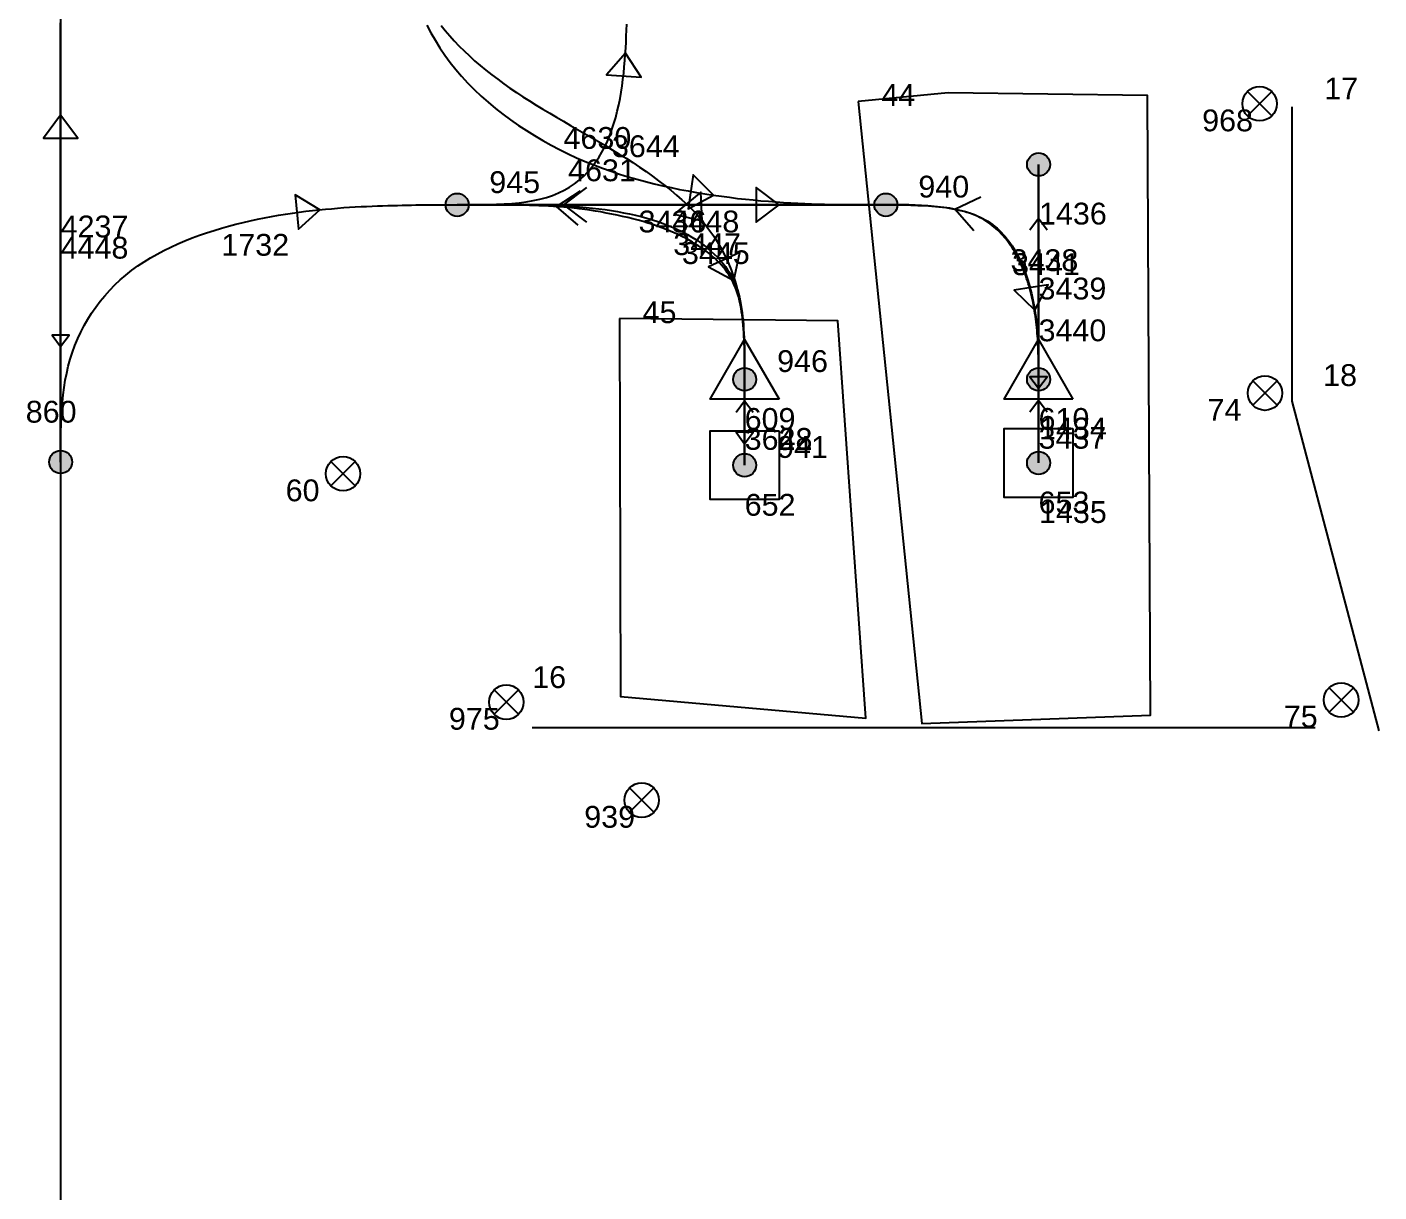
# Model space of a CAD drawing. Header units: millimetres. Extents: x 1508 to 209369, y 3688 to 146097.
# Drawn here: x 113100 to 124875, y 48151 to 58299 of the extents above; entities that cross this region are included whole.
import ezdxf

# ---------------------------------------------------------------- set-up
doc = ezdxf.new("R2010")
doc.units = ezdxf.units.MM
for name, color, linetype, true_color in [('Ndc8_Cluster', 7, 'Continuous', 0x808000), ('Ndc8_ClusterID', 7, 'Continuous', 0x808000), ('Ndc8_Forward', 5, 'Continuous', 0x0000ff), ('Ndc8_ForwardID', 5, 'Continuous', 0x0000ff), ('Ndc8_Group_Template', 1, 'Continuous', 0xff0000), ('Ndc8_Group_TemplateID', 1, 'Continuous', 0xff0000), ('Ndc8_Home_Template', 1, 'Continuous', 0xff0000), ('Ndc8_Home_TemplateID', 1, 'Continuous', 0xff0000), ('Ndc8_IgnoreFalseLine', 1, 'Continuous', 0xff0000), ('Ndc8_IgnoreFalseLineID', 1, 'Continuous', 0xff0000), ('Ndc8_Point', 7, 'Continuous', 0x000080), ('Ndc8_PointID', 7, 'Continuous', 0x000080), ('Ndc8_Reflector', 7, 'Continuous', 0x008000), ('Ndc8_ReflectorID', 7, 'Continuous', 0x008000), ('Ndc8_Reverse', 5, 'Continuous', 0x0000ff), ('Ndc8_ReverseID', 5, 'Continuous', 0x0000ff), ('Ndc8_SD1_Fwd_CurveLeft', 6, 'Continuous', 0xff00ff), ('Ndc8_SD1_Fwd_CurveLeftID', 6, 'Continuous', 0xff00ff), ('Ndc8_SD1_Fwd_CurveRight', 1, 'Continuous', 0xff0000), ('Ndc8_SD1_Fwd_CurveRightID', 1, 'Continuous', 0xff0000)]:
    doc.layers.add(name, color=color, linetype=linetype, true_color=true_color)
doc.styles.add('Ndc8Style', font='arial.ttf', dxfattribs={"height": 0.2})

msp = doc.modelspace()

# ---------------------------------------------------------------- hatches: boundary and pattern name
at = {"layer": 'Ndc8_Point'}
h = msp.add_hatch(color=256, dxfattribs=at)
edge = h.paths.add_edge_path(flags=0)
edge.add_arc((121910, 57102), 100, 0, 360)
h = msp.add_hatch(color=256, dxfattribs=at)
edge = h.paths.add_edge_path(flags=0)
edge.add_arc((116846, 56750), 100, 0, 360)
h = msp.add_hatch(color=256, dxfattribs=at)
edge = h.paths.add_edge_path(flags=0)
edge.add_arc((120580, 56750), 100, 0, 360)
h = msp.add_hatch(color=256, dxfattribs=at)
edge = h.paths.add_edge_path(flags=0)
edge.add_arc((119350, 55230), 100, 0, 360)
h = msp.add_hatch(color=256, dxfattribs=at)
edge = h.paths.add_edge_path(flags=0)
edge.add_arc((121910, 55230), 100, 0, 360)
h = msp.add_hatch(color=256, dxfattribs=at)
edge = h.paths.add_edge_path(flags=0)
edge.add_arc((113392, 54510), 100, 0, 360)
h = msp.add_hatch(color=256, dxfattribs=at)
edge = h.paths.add_edge_path(flags=0)
edge.add_arc((119350, 54482), 100, 0, 360)
h = msp.add_hatch(color=256, dxfattribs=at)
edge = h.paths.add_edge_path(flags=0)
edge.add_arc((121910, 54502), 100, 0, 360)

# ---------------------------------------------------------------- linework, layer by layer
at = {"layer": 'Ndc8_Cluster'}
for points in [[(120340, 57652), (120894, 52233), (122885, 52304), (122860, 57702), (121123, 57726)], [(118261, 55760), (118270, 52467), (120407, 52277), (120162, 55740)]]:
    msp.add_lwpolyline(points, close=True, dxfattribs=at)
at = {"layer": 'Ndc8_Forward'}
for points in [[(113392, 58533), (113392, 54510)], [(113392, 54510), (113392, 54603), (113392, 54697), (113392, 54791), (113392, 54885), (113392, 54981), (113392, 55077), (113392, 55174), (113392, 55272), (113392, 55372), (113392, 55473), (113392, 55577), (113392, 55682), (113392, 55789), (113392, 55899), (113392, 55899), (113392, 56011), (113392, 56125), (113392, 56240), (113392, 56357), (113392, 56474), (113392, 56591), (113392, 56707), (113392, 56823), (113392, 56937), (113392, 57049), (113392, 57159), (113392, 57265), (113392, 57369), (113392, 57468), (113392, 57468), (113392, 57562), (113392, 57653), (113392, 57740), (113392, 57823), (113392, 57903), (113392, 57981), (113392, 58055), (113392, 58128), (113392, 58198), (113392, 58267), (113392, 58335)], [(116583, 58315), (116618, 58248), (116656, 58183), (116696, 58118), (116740, 58054), (116785, 57991), (116834, 57930), (116885, 57870), (116885, 57870), (116939, 57811), (116995, 57754), (117054, 57698), (117115, 57644), (117179, 57591), (117244, 57540), (117311, 57491), (117379, 57443), (117449, 57397), (117520, 57353), (117592, 57311), (117664, 57270), (117738, 57232), (117812, 57196), (117812, 57196), (117886, 57161), (117961, 57129), (118036, 57099), (118111, 57070), (118186, 57044), (118261, 57019), (118336, 56995), (118411, 56973), (118486, 56953), (118561, 56934), (118636, 56917), (118710, 56900), (118784, 56885), (118858, 56871), (118858, 56871), (118931, 56858), (119003, 56846), (119075, 56835), (119147, 56825), (119218, 56816), (119288, 56807), (119357, 56800), (119425, 56793), (119492, 56786), (119559, 56781), (119624, 56776), (119688, 56772), (119751, 56768), (119813, 56764), (119813, 56764), (119873, 56762), (119932, 56759), (119990, 56757), (120047, 56755), (120103, 56754), (120158, 56753), (120213, 56752), (120266, 56751), (120319, 56751), (120372, 56750), (120424, 56750), (120476, 56750), (120528, 56750), (120580, 56750)], [(116706, 58314), (116742, 58268), (116781, 58223), (116821, 58178), (116863, 58134), (116907, 58091), (116952, 58048), (116998, 58006), (117046, 57965), (117096, 57924), (117147, 57884), (117199, 57844), (117252, 57805), (117306, 57767), (117362, 57729), (117362, 57729), (117418, 57692), (117475, 57656), (117534, 57620), (117592, 57584), (117652, 57549), (117712, 57513), (117772, 57478), (117833, 57443), (117893, 57408), (117954, 57373), (118015, 57338), (118076, 57302), (118137, 57266), (118197, 57230), (118197, 57230), (118257, 57193), (118317, 57156), (118376, 57118), (118434, 57079), (118491, 57040), (118546, 57000), (118601, 56960), (118654, 56919), (118706, 56878), (118756, 56836), (118804, 56793), (118851, 56750), (118895, 56706), (118937, 56662), (118937, 56662), (118976, 56616), (119013, 56571), (119048, 56524), (119081, 56477), (119111, 56430), (119140, 56382), (119166, 56333), (119190, 56284), (119212, 56234), (119232, 56184), (119250, 56133), (119267, 56083), (119281, 56031), (119294, 55979), (119294, 55979), (119305, 55927), (119315, 55875), (119323, 55822), (119330, 55769), (119335, 55716), (119340, 55663), (119343, 55609), (119346, 55555), (119347, 55501), (119349, 55447), (119349, 55393), (119350, 55339), (119350, 55284), (119350, 55230)], [(113392, 57531), (113242, 57331), (113542, 57331), (113392, 57531)], [(119079, 56835), (118903, 57012), (118859, 56716), (119079, 56835)], [(121910, 57102), (121910, 54502)], [(119651, 56750), (119451, 56900), (119451, 56600), (119651, 56750)], [(118980, 56612), (118967, 56862), (118737, 56669), (118980, 56612)], [(116846, 56750), (116918, 56750), (116989, 56750), (117062, 56750), (117135, 56750), (117209, 56750), (117285, 56750), (117362, 56750), (117441, 56750), (117522, 56750), (117605, 56750), (117692, 56750), (117781, 56750), (117873, 56750), (117969, 56750), (117969, 56750), (118068, 56750), (118171, 56750), (118276, 56750), (118383, 56750), (118492, 56750), (118602, 56750), (118713, 56750), (118824, 56750), (118934, 56750), (119043, 56750), (119150, 56750), (119255, 56750), (119358, 56750), (119457, 56750), (119457, 56750), (119553, 56750), (119645, 56750), (119734, 56750), (119821, 56750), (119904, 56750), (119985, 56750), (120064, 56750), (120141, 56750), (120217, 56750), (120291, 56750), (120364, 56750), (120437, 56750), (120508, 56750), (120580, 56750)], [(113392, 55516), (113467, 55616), (113317, 55616), (113392, 55516)], [(119350, 55230), (119350, 54482)], [(121910, 55152), (121985, 55252), (121835, 55252), (121910, 55152)], [(119350, 54669), (119425, 54769), (119275, 54769), (119350, 54669)], [(113392, 54510), (113392, 40145)]]:
    msp.add_lwpolyline(points, dxfattribs=at)
at = {"layer": 'Ndc8_Group_Template'}
for points in [[(119650, 54782), (119650, 54182), (119050, 54182), (119050, 54782)], [(122210, 54802), (122210, 54202), (121610, 54202), (121610, 54802)]]:
    msp.add_lwpolyline(points, close=True, dxfattribs=at)
at = {"layer": 'Ndc8_Home_Template'}
for points in [[(119650, 55057), (119050, 55057), (119350, 55576)], [(122210, 55057), (121610, 55057), (121910, 55576)]]:
    msp.add_lwpolyline(points, close=True, dxfattribs=at)
at = {"layer": 'Ndc8_IgnoreFalseLine'}
for p, q in [((124116, 57604), (124116, 55040)), ((124116, 55040), (124875, 52167)), ((117498, 52198), (124318, 52198))]:
    msp.add_line(p, q, dxfattribs=at)
at = {"layer": 'Ndc8_Point'}
for centre in [(121910, 57102), (116846, 56750), (120580, 56750), (119350, 55230), (121910, 55230), (113392, 54510), (119350, 54482), (121910, 54502)]:
    msp.add_circle(centre, 100, dxfattribs=at)
at = {"layer": 'Ndc8_Reflector'}
for p, q in [((123941, 57737), (123729, 57525)), ((123729, 57737), (123941, 57525)), ((123988, 55216), (123776, 55004)), ((123776, 55216), (123988, 55004)), ((115958, 54514), (115746, 54302)), ((115746, 54514), (115958, 54302)), ((117380, 52524), (117168, 52312)), ((117168, 52524), (117380, 52312)), ((124652, 52543), (124440, 52331)), ((124440, 52543), (124652, 52331)), ((118559, 51670), (118347, 51458)), ((118347, 51670), (118559, 51458))]:
    msp.add_line(p, q, dxfattribs=at)
for centre in [(123835, 57631), (123882, 55110), (115852, 54408), (117274, 52418), (124546, 52437), (118453, 51564)]:
    msp.add_circle(centre, 150, dxfattribs=at)
at = {"layer": 'Ndc8_Reverse'}
for points in [[(121910, 55230), (121910, 57102)], [(117975, 56600), (117775, 56750), (117975, 56900)], [(117899, 56572), (117710, 56735), (117920, 56871)], [(121346, 56525), (121180, 56712), (121406, 56819)], [(119350, 55230), (119350, 55265), (119350, 55300), (119350, 55335), (119350, 55370), (119349, 55405), (119349, 55439), (119348, 55473), (119348, 55507), (119347, 55541), (119346, 55574), (119344, 55607), (119342, 55639), (119340, 55670), (119338, 55701), (119338, 55701), (119335, 55732), (119332, 55762), (119328, 55791), (119324, 55819), (119320, 55847), (119315, 55875), (119309, 55901), (119303, 55928), (119296, 55953), (119288, 55979), (119279, 56003), (119270, 56028), (119260, 56051), (119249, 56074), (119249, 56074), (119238, 56097), (119225, 56119), (119212, 56141), (119197, 56162), (119182, 56183), (119166, 56204), (119149, 56224), (119131, 56244), (119112, 56263), (119092, 56282), (119071, 56301), (119049, 56320), (119026, 56338), (119002, 56356), (119002, 56356), (118977, 56374), (118951, 56391), (118923, 56409), (118895, 56426), (118866, 56442), (118836, 56459), (118804, 56475), (118771, 56491), (118737, 56506), (118702, 56521), (118666, 56536), (118628, 56550), (118589, 56564), (118549, 56578), (118549, 56578), (118508, 56591), (118465, 56604), (118422, 56616), (118377, 56628), (118332, 56639), (118286, 56650), (118239, 56660), (118192, 56670), (118145, 56679), (118098, 56688), (118051, 56696), (118003, 56703), (117957, 56710), (117910, 56716), (117910, 56716), (117864, 56722), (117818, 56726), (117774, 56730), (117729, 56734), (117685, 56737), (117642, 56739), (117600, 56741), (117558, 56743), (117516, 56745), (117476, 56746), (117436, 56747), (117397, 56747), (117358, 56748), (117320, 56748), (117320, 56748), (117283, 56749), (117247, 56749), (117211, 56749), (117176, 56749), (117142, 56750), (117108, 56750), (117074, 56750), (117041, 56750), (117008, 56750), (116975, 56750), (116943, 56750), (116910, 56750), (116878, 56750), (116846, 56750)], [(120580, 56750), (120487, 56750), (120395, 56750), (120302, 56750), (120208, 56750), (120114, 56750), (120019, 56750), (119923, 56750), (119826, 56750), (119727, 56750), (119627, 56750), (119526, 56750), (119423, 56750), (119317, 56750), (119210, 56750), (119210, 56750), (119101, 56750), (118989, 56750), (118877, 56750), (118764, 56750), (118651, 56750), (118538, 56750), (118426, 56750), (118316, 56750), (118208, 56750), (118103, 56750), (118000, 56750), (117902, 56750), (117807, 56750), (117718, 56750), (117718, 56750), (117633, 56750), (117554, 56750), (117479, 56750), (117408, 56750), (117341, 56750), (117277, 56750), (117217, 56750), (117159, 56750), (117103, 56750), (117049, 56750), (116997, 56750), (116946, 56750), (116896, 56750), (116846, 56750)], [(121910, 55230), (121910, 55255), (121910, 55281), (121910, 55306), (121910, 55331), (121910, 55356), (121909, 55382), (121909, 55407), (121909, 55432), (121908, 55457), (121907, 55482), (121906, 55507), (121905, 55532), (121904, 55557), (121903, 55582), (121903, 55582), (121901, 55607), (121899, 55632), (121897, 55657), (121895, 55682), (121892, 55706), (121889, 55731), (121886, 55755), (121883, 55780), (121879, 55804), (121875, 55828), (121871, 55852), (121866, 55876), (121862, 55900), (121857, 55924), (121857, 55924), (121851, 55948), (121846, 55971), (121840, 55995), (121833, 56018), (121827, 56041), (121820, 56064), (121813, 56087), (121805, 56109), (121798, 56132), (121790, 56154), (121781, 56176), (121772, 56197), (121763, 56219), (121754, 56240), (121754, 56240), (121744, 56260), (121734, 56281), (121724, 56301), (121713, 56321), (121702, 56340), (121690, 56360), (121679, 56378), (121666, 56397), (121654, 56415), (121641, 56432), (121627, 56450), (121614, 56466), (121600, 56483), (121585, 56499), (121585, 56499), (121570, 56514), (121555, 56529), (121539, 56543), (121523, 56557), (121506, 56571), (121489, 56584), (121472, 56596), (121453, 56608), (121435, 56620), (121415, 56631), (121395, 56641), (121375, 56651), (121354, 56660), (121332, 56669), (121332, 56669), (121310, 56677), (121286, 56684), (121263, 56692), (121238, 56698), (121214, 56704), (121188, 56710), (121163, 56715), (121137, 56720), (121110, 56724), (121084, 56728), (121057, 56731), (121029, 56734), (121002, 56737), (120974, 56739), (120974, 56739), (120947, 56742), (120919, 56743), (120891, 56745), (120863, 56746), (120835, 56747), (120807, 56748), (120779, 56749), (120750, 56749), (120722, 56750), (120694, 56750), (120665, 56750), (120637, 56750), (120608, 56750), (120580, 56750)], [(121835, 56534), (121910, 56634), (121985, 56534)], [(119350, 54482), (119350, 55230)], [(121910, 54502), (121910, 55230)], [(119275, 54943), (119350, 55043), (119425, 54943)], [(121835, 54948), (121910, 55048), (121985, 54948)]]:
    msp.add_lwpolyline(points, dxfattribs=at)
at = {"layer": 'Ndc8_SD1_Fwd_CurveLeft'}
for points in [[(116846, 56750), (116915, 56750), (116985, 56750), (117053, 56751), (117122, 56752), (117189, 56755), (117256, 56758), (117321, 56763), (117385, 56769), (117447, 56778), (117508, 56788), (117566, 56800), (117623, 56815), (117677, 56833), (117729, 56854), (117729, 56854), (117778, 56877), (117824, 56904), (117868, 56934), (117909, 56966), (117948, 57001), (117984, 57039), (118018, 57078), (118049, 57120), (118079, 57164), (118106, 57209), (118131, 57256), (118154, 57305), (118175, 57355), (118194, 57406), (118194, 57406), (118212, 57459), (118227, 57512), (118241, 57566), (118254, 57621), (118265, 57676), (118274, 57731), (118283, 57787), (118290, 57843), (118297, 57898), (118302, 57953), (118307, 58008), (118310, 58063), (118314, 58116), (118317, 58169), (118317, 58169), (118319, 58221), (118321, 58272), (118323, 58323)], [(118311, 58072), (118148, 57882), (118448, 57863), (118311, 58072)]]:
    msp.add_lwpolyline(points, dxfattribs=at)
at = {"layer": 'Ndc8_SD1_Fwd_CurveRight'}
for points in [[(115649, 56708), (115435, 56837), (115465, 56538), (115649, 56708)], [(113392, 54510), (113392, 54576), (113392, 54642), (113393, 54707), (113394, 54773), (113396, 54838), (113399, 54903), (113402, 54968), (113408, 55032), (113414, 55096), (113422, 55159), (113433, 55222), (113445, 55285), (113459, 55346), (113476, 55407), (113476, 55407), (113495, 55467), (113517, 55526), (113541, 55585), (113567, 55642), (113597, 55698), (113628, 55753), (113662, 55807), (113698, 55859), (113736, 55910), (113777, 55959), (113820, 56007), (113864, 56053), (113911, 56097), (113961, 56139), (113961, 56139), (114012, 56180), (114065, 56218), (114119, 56255), (114176, 56289), (114233, 56322), (114292, 56353), (114352, 56383), (114413, 56411), (114475, 56437), (114538, 56462), (114601, 56485), (114664, 56507), (114728, 56528), (114792, 56547), (114792, 56547), (114855, 56565), (114918, 56582), (114982, 56597), (115044, 56612), (115107, 56626), (115169, 56638), (115230, 56649), (115291, 56660), (115352, 56670), (115412, 56679), (115471, 56687), (115529, 56694), (115586, 56701), (115642, 56707), (115642, 56707), (115698, 56713), (115752, 56717), (115805, 56722), (115858, 56726), (115909, 56729), (115959, 56732), (116009, 56735), (116057, 56737), (116105, 56740), (116151, 56741), (116196, 56743), (116241, 56744), (116284, 56745), (116326, 56746), (116326, 56746), (116367, 56747), (116408, 56747), (116447, 56748), (116486, 56749), (116524, 56749), (116562, 56749), (116598, 56749), (116635, 56750), (116671, 56750), (116706, 56750), (116741, 56750), (116776, 56750), (116811, 56750), (116846, 56750)], [(116846, 56750), (116872, 56750), (116898, 56750), (116925, 56750), (116952, 56750), (116980, 56750), (117008, 56750), (117038, 56750), (117069, 56750), (117101, 56750), (117134, 56750), (117170, 56750), (117207, 56750), (117246, 56750), (117288, 56750), (117288, 56750), (117332, 56750), (117378, 56750), (117426, 56749), (117476, 56749), (117527, 56748), (117580, 56747), (117634, 56746), (117688, 56744), (117744, 56742), (117800, 56740), (117856, 56736), (117913, 56732), (117969, 56728), (118025, 56722), (118025, 56722), (118080, 56716), (118135, 56709), (118189, 56701), (118243, 56692), (118296, 56682), (118348, 56672), (118399, 56660), (118449, 56648), (118498, 56635), (118547, 56620), (118594, 56605), (118640, 56589), (118685, 56571), (118728, 56553), (118728, 56553), (118770, 56534), (118811, 56514), (118851, 56492), (118889, 56470), (118925, 56447), (118961, 56424), (118994, 56399), (119026, 56374), (119056, 56348), (119085, 56322), (119112, 56296), (119137, 56268), (119161, 56241), (119182, 56213), (119182, 56213), (119202, 56185), (119220, 56157), (119236, 56128), (119251, 56099), (119264, 56069), (119276, 56039), (119287, 56009), (119296, 55978), (119304, 55946), (119312, 55914), (119318, 55881), (119323, 55847), (119328, 55813), (119332, 55778), (119332, 55778), (119336, 55742), (119339, 55706), (119341, 55668), (119344, 55631), (119345, 55592), (119347, 55553), (119348, 55514), (119349, 55474), (119349, 55434), (119350, 55393), (119350, 55353), (119350, 55312), (119350, 55271), (119350, 55230)], [(120580, 56750), (120611, 56750), (120642, 56750), (120673, 56750), (120704, 56750), (120736, 56749), (120767, 56749), (120797, 56748), (120828, 56748), (120859, 56746), (120890, 56745), (120920, 56744), (120951, 56742), (120981, 56739), (121012, 56737), (121012, 56737), (121042, 56734), (121072, 56730), (121102, 56726), (121131, 56722), (121160, 56717), (121189, 56711), (121217, 56705), (121245, 56698), (121273, 56691), (121299, 56683), (121326, 56674), (121351, 56665), (121376, 56655), (121400, 56644), (121400, 56644), (121424, 56632), (121446, 56620), (121468, 56607), (121489, 56593), (121510, 56578), (121530, 56562), (121549, 56546), (121567, 56529), (121585, 56512), (121602, 56493), (121619, 56474), (121635, 56455), (121651, 56434), (121666, 56413), (121666, 56413), (121680, 56392), (121694, 56370), (121708, 56347), (121721, 56323), (121733, 56300), (121746, 56275), (121757, 56250), (121768, 56225), (121779, 56199), (121789, 56173), (121799, 56147), (121808, 56120), (121817, 56093), (121825, 56065), (121825, 56065), (121833, 56037), (121841, 56009), (121848, 55981), (121854, 55952), (121861, 55924), (121866, 55895), (121872, 55866), (121877, 55836), (121881, 55807), (121885, 55777), (121889, 55747), (121893, 55717), (121896, 55687), (121898, 55657), (121898, 55657), (121901, 55627), (121903, 55597), (121904, 55567), (121906, 55536), (121907, 55506), (121908, 55475), (121909, 55445), (121909, 55414), (121909, 55383), (121910, 55353), (121910, 55322), (121910, 55291), (121910, 55261), (121910, 55230)], [(119255, 56091), (119307, 56335), (119035, 56210), (119255, 56091)], [(121877, 55832), (121994, 56053), (121697, 56006), (121877, 55832)]]:
    msp.add_lwpolyline(points, dxfattribs=at)

# ---------------------------------------------------------------- texts
at = {"layer": 'Ndc8_ClusterID', "style": 'Ndc8Style'}
for s, p in [('44', (120540, 57612)), ('45', (118461, 55720))]:
    msp.add_text(s, height=190, dxfattribs=at).set_placement(p)
at = {"layer": 'Ndc8_ForwardID', "style": 'Ndc8Style'}
for s, p in [('4630', (117772, 57238)), ('4631', (117812, 56956)), ('4237', (113392, 56467)), ('3448', (118713, 56510)), ('4448', (113392, 56282)), ('3440', (121910, 55562)), ('3642', (119350, 54616))]:
    msp.add_text(s, height=190, dxfattribs=at).set_placement(p)
at = {"layer": 'Ndc8_Group_TemplateID', "style": 'Ndc8Style'}
for s, p in [('652', (119350, 54042)), ('653', (121910, 54062))]:
    msp.add_text(s, height=190, dxfattribs=at).set_placement(p)
at = {"layer": 'Ndc8_Home_TemplateID', "style": 'Ndc8Style'}
for s, p in [('609', (119350, 54790)), ('610', (121910, 54790))]:
    msp.add_text(s, height=190, dxfattribs=at).set_placement(p)
at = {"layer": 'Ndc8_IgnoreFalseLineID', "style": 'Ndc8Style'}
for s, p in [('17', (124399, 57669)), ('18', (124389, 55172)), ('16', (117500, 52541))]:
    msp.add_text(s, height=190, dxfattribs=at).set_placement(p)
at = {"layer": 'Ndc8_PointID', "style": 'Ndc8Style'}
for s, p in [('945', (117126, 56853)), ('940', (120863, 56814)), ('1436', (121914, 56579)), ('946', (119633, 55294)), ('860', (113088, 54853)), ('1434', (121914, 54707)), ('941', (119633, 54546)), ('1435', (121914, 53979))]:
    msp.add_text(s, height=190, dxfattribs=at).set_placement(p)
at = {"layer": 'Ndc8_ReflectorID', "style": 'Ndc8Style'}
for s, p in [('968', (123335, 57391)), ('74', (123382, 54870)), ('60', (115352, 54168)), ('975', (116774, 52178)), ('75', (124046, 52197)), ('939', (117953, 51324))]:
    msp.add_text(s, height=190, dxfattribs=at).set_placement(p)
at = {"layer": 'Ndc8_ReverseID', "style": 'Ndc8Style'}
for s, p in [('3446', (118426, 56510)), ('3445', (118804, 56235)), ('3441', (121679, 56138)), ('3439', (121910, 55926)), ('3628', (119350, 54616)), ('3437', (121910, 54626))]:
    msp.add_text(s, height=190, dxfattribs=at).set_placement(p)
at = {"layer": 'Ndc8_SD1_Fwd_CurveLeftID', "style": 'Ndc8Style'}
msp.add_text('3644', height=190, dxfattribs=at).set_placement((118194, 57166))
at = {"layer": 'Ndc8_SD1_Fwd_CurveRightID', "style": 'Ndc8Style'}
for s, p in [('1732', (114792, 56307)), ('3447', (118728, 56313)), ('3438', (121666, 56173))]:
    msp.add_text(s, height=190, dxfattribs=at).set_placement(p)

doc.saveas('drawing.dxf')
